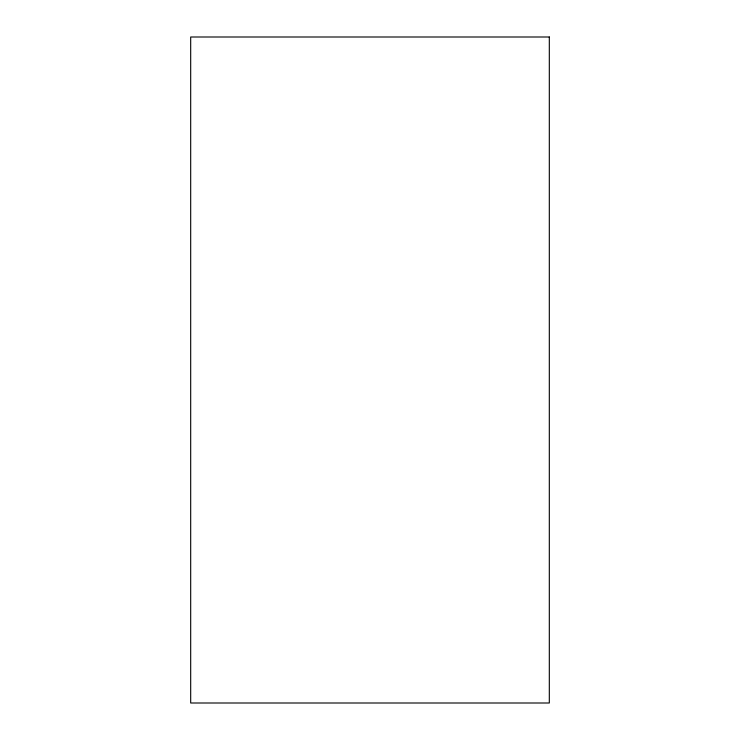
<?xml version="1.0" encoding="UTF-8"?>
<svg xmlns="http://www.w3.org/2000/svg" width="740" height="740" viewBox="0 0 740 740"><rect width="100%" height="100%" fill="white"/><g stroke="black" fill="none" stroke-linecap="round" stroke-linejoin="round"><path stroke-width="1.11" d="M549.311 37L190.689 37L190.689 703L549.311 703L549.311 37"/></g></svg>
